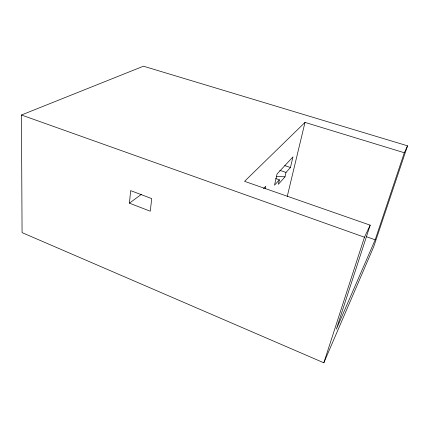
<?xml version="1.0" encoding="UTF-8"?>
<svg xmlns="http://www.w3.org/2000/svg" width="429" height="429" viewBox="0 0 429 429"><rect width="100%" height="100%" fill="white"/><g stroke="black" fill="none" stroke-linecap="round" stroke-linejoin="round"><path stroke-width="0.64" d="M129.44 203.169L130.625 190.621L151.716 198.595L150.268 211.207L129.44 203.169L141.49 194.251M265.16 188.798L265.723 186.224L263.476 188.647M279.386 179.799L278.351 184.32L284.99 176.845L286.025 172.42L290.444 167.503L292.953 156.901L277.037 174.035L274.512 185.215L279.386 179.799L275.584 178.496M287.221 196.53L305.008 122.404L404.316 152.745L407.55 145.828L143.463 66.205L21.45 115.004L22.072 232.615L323.831 362.795L373.659 246.857L407.55 145.828M323.831 362.795L364.457 237.221L370.179 225.161L244.557 181.333L305.008 122.404M370.179 225.161L336.331 329.22L375.182 239.806L404.316 152.745M276.314 176.389L284.99 176.845M284.749 165.605L290.444 167.503M279.746 170.308L286.025 172.42M366.371 236.674L375.182 239.806M21.45 115.004L364.457 237.221"/></g></svg>
